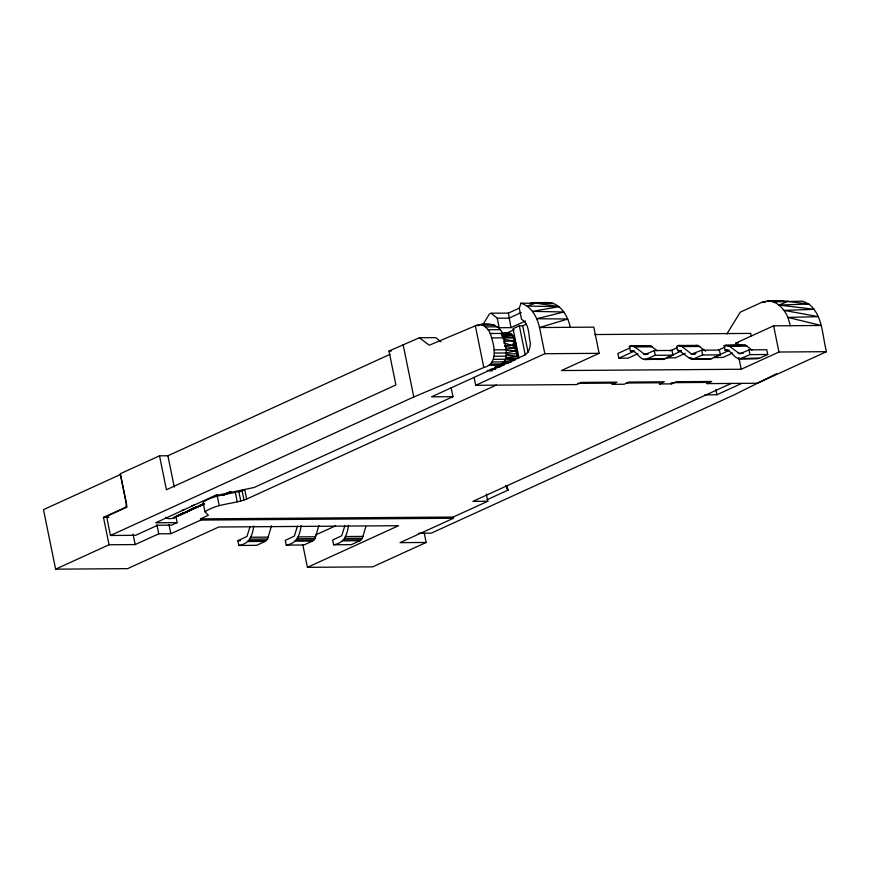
<?xml version="1.0" encoding="UTF-8"?>
<svg xmlns="http://www.w3.org/2000/svg" width="870" height="870" viewBox="0 0 870 870"><rect width="100%" height="100%" fill="white"/><g stroke="black" fill="none" stroke-linecap="round" stroke-linejoin="round"><path stroke-width="1.3" d="M159.514 455.826L120.223 473.769L126.998 507.101L108.141 515.714L107.053 518.814L110.447 535.485L413.783 396.959L483.818 367.499C497.444 364.519 494.976 347.619 491.55 337.941C490.539 330.6 483.405 321.639 475.346 325.826L429.225 345.238L419.362 337.756L388.988 351.045L395.883 384.964L166.42 489.756L159.514 455.826L167.91 455.76L389.978 354.362M451.149 387.792L452.955 396.676L431.509 396.829L500.663 365.248C509.972 359.364 505.503 346.293 503.676 337.854C502.458 325.706 489.777 321.965 479.305 324.684M165.724 517.204C166.735 519.444 173.434 518.955 174.163 517.291M250.06 526.524L246.971 536.431L237.88 540.705L238.848 545.468L256.563 545.338L265.209 541.39L267.601 538.987L271.505 525.85M238.848 545.468C249.766 543.728 252.289 535.702 253.79 525.98M297.442 526.176L294.354 536.094L285.251 540.357L286.219 545.12L303.945 544.99L312.591 541.042L314.983 538.65L318.888 525.513M286.219 545.12C297.149 543.38 299.671 535.365 301.172 525.632M344.814 525.839L341.736 535.746L332.634 540.02L333.601 544.783L351.317 544.653L359.962 540.705L362.366 538.302L365.911 526.415M333.601 544.783C344.52 543.043 347.054 535.017 348.544 525.295M570.296 327.305C568.088 317.604 563.075 307.491 553.418 303.467L520.999 303.195L519.26 308.154L521.521 319.279C529.634 323.781 528.384 335.08 530.33 342.9C530.341 347.521 528.873 352.839 524.534 355.188L491.528 370.261L487.276 370.468M174.12 517.715L203.362 504.23M482.35 325.445L489.44 313.972L491.082 313.222L508.428 313.091L519.477 308.045M726.852 333.949L740.316 312.145L761.609 302.423L767.536 300.955L783.033 300.835L808.806 304C823.042 315.397 822.139 335.624 826.5 351.676L757.346 383.257L706.984 383.616L706.744 382.43L672.608 382.68M776.649 373.643L734.617 394.632L431.27 533.147L418.611 533.245M197.283 506.699L175.381 516.736L184.059 512.789M199.719 505.59L203.362 503.915M521.228 312.537L509.004 318.126L497.248 318.202L491.082 313.222M497.248 318.202L499.195 327.729L510.94 327.642L525.404 321.041M526.241 324.184L522.707 325.793L519.346 325.815L513.061 328.686L518.977 357.787M504.991 333.884L514.126 329.708M55.615 569.165L109.044 544.761L103.476 517.378L125.487 507.33L126.574 504.23L120.517 474.476L43.5 509.646L55.615 569.165L127.607 568.643L218.772 527.013L398.58 525.708L307.425 567.338L302.814 544.718M181.874 510.505L184.32 509.385M191.65 506.035L194.097 504.915M217.478 494.377L155.676 522.794L177.121 522.631L175.914 516.682M205.005 511.799C217.565 503.382 232.997 504.306 246.645 499.065L244.709 489.549C231.05 494.78 215.629 493.866 203.069 502.273L205.005 511.799L208.343 515.301L200.481 518.89L200.72 520.086L170.857 533.723L158.742 533.81L135.165 544.576L109.044 544.761M191.302 509.059L194.934 507.417M176.588 516.019L183.885 512.68M193.629 508.232L197.283 506.557M199.708 505.448L202.144 504.328M175.403 516.889L203.384 504.089M226.494 493.518L230.148 491.854M226.428 493.768L229.702 492.126M174.033 517.813L203.852 503.915M224.645 494.682L230.931 491.767M173.815 517.889L204.581 503.85M223.035 495.421L230.844 491.844M239.815 491.778L244.709 489.549M474.085 377.395L475.694 385.301L544.848 353.72L599.125 353.329L593.797 327.142L539.52 327.533C537.203 317.354 531.657 306.479 520.999 303.195M177.121 522.631L171.618 525.143L157.633 525.252L135.622 535.3L110.447 535.485M452.955 396.676L254.138 487.472L214.607 495.878M246.645 499.065L496.291 385.073M599.125 353.329L561.4 370.555L741.218 369.25L778.933 352.024L826.5 351.676M633.523 351.045L630.38 351.067L629.412 346.303L650.803 345.89L657.252 350.73M629.978 347.924L617.885 353.448L618.853 358.212L628.183 358.146L637.851 353.731M630.38 351.067C636.394 349.707 639.113 359.538 645.192 359.56L664.604 359.005L672.988 355.188L672.021 350.425L654.294 350.556L645.072 354.59L634.687 346.934L631.37 345.76M618.853 358.212L634.578 351.034M645.192 359.56L655.262 355.308L672.988 355.188M670.096 350.893L677.36 347.587M705.603 351.175L698.175 345.542L678.752 345.423C674.348 345.423 677.534 353.22 681.406 350.371M680.742 351.241L666.235 357.864L675.555 357.798L685.234 353.383M694.51 345.825L696.468 345.292M577.854 383.365L611.98 383.115L612.23 384.312L616.939 382.158L581.497 382.408L576.788 384.562L475.694 385.301M678.872 350.392L689.257 358.038L692.574 359.212L710.29 359.082L720.36 354.84L719.392 350.077L701.677 350.208L691.596 354.112L682.069 346.597L678.752 345.423M692.574 359.212L702.645 354.971L720.36 354.84M728.277 350.349L725.134 350.382L724.166 345.618L745.557 345.205L752.017 350.044M718.685 350.001L724.732 347.239M315.756 534.898L335.439 525.915M736.422 345.673L735.889 343.052L773.604 325.826L821.171 325.478L787.894 317.419C784.338 309.1 777.291 300.922 767.536 300.955L783.033 300.835L773.517 301.868L802.651 301.15L808.806 304L779.15 305.076L787.915 301.259M725.134 350.382C731.148 349.022 733.867 358.853 739.946 358.864L759.369 358.32L767.742 354.492L766.774 349.729L749.048 349.86L739.826 353.894L729.441 346.249L726.124 345.075M728.125 350.893L713.607 357.526L722.937 357.45L732.605 353.035M626.552 383.007L659.362 382.778L659.601 383.964L664.321 381.81L628.879 382.071L624.16 384.225L612.23 384.312M659.601 383.964L671.542 383.877L676.262 381.723L711.693 381.462L706.984 383.616M739.946 358.864L750.016 354.623L767.742 354.492M731.311 383.365L472.878 501.37L487.809 501.261L486.352 494.116M487.037 499.717L507.852 490.212L507.123 486.645M704.83 394.849L716.891 394.762L741.588 383.474M200.481 518.89L453.226 517.052L487.809 501.261M453.226 517.052L453.466 518.248L400.026 542.652L426.148 542.456L424.288 533.332M426.148 542.456L372.708 566.859L307.425 567.338M187.779 510.799L195.195 507.417M186.539 511.658L202.612 504.339M226.113 493.649L229.821 491.952M559.051 306.675L535.735 303.086L527.155 306.055L559.051 306.675L532.549 311.362L563.956 311.982L536.79 318.714L567.784 319.018L539.52 327.533L544.848 353.72M545.066 303.141L547.437 302.553L553.418 303.467L531.146 302.999L533.734 303.249M506.101 352.915L516.062 350.817L517.791 358.342L505.622 358.331M505.383 349.218L514.551 348.076L516.062 350.817L505.448 350.186M505.611 357.635L517.748 356.385C515.007 345.999 517.574 328.599 501.381 333.525M503.937 361.333L514.736 360.452M761.609 302.423L765.557 302.14M774.757 301.477L778.693 301.194M498.978 366.096L501.642 365.944M502.023 335.178L512.397 334.624L501.957 334.341M500.359 364.443L504.404 364.269M503.61 341.355L513.92 340.964L516.062 350.817L514.007 337.788L502.142 336.472M500.946 333.743L509.037 333.471L501.881 333.601M506.536 354.046L517.204 353.742M531.146 302.999L547.437 302.553L533.734 302.651L535.735 303.086M503.295 338.017L514.007 337.788L514.551 348.076L504.622 346.39M495.911 367.086L499.771 367.031M501.849 333.928L510.875 333.83M494.823 367.129L498.847 367.096M482.513 325.173L494.638 325.086M476.129 325.467L478.826 325.445M485.525 326.892L497.651 326.805M488.157 329.741L500.283 329.643M490.212 333.504L502.338 333.417M594.493 334.548L750.734 333.406L751.223 335.787M419.362 337.756L435.783 337.636L440.916 341.79M491.55 337.941L503.676 337.854M735.889 343.052L738.467 343.03M504.883 345.51L512.713 345.444L514.551 348.076M633.077 346.021L650.803 345.89M680.46 345.673L698.175 345.542M727.831 345.336L745.557 345.205M678.317 345.825L694.771 345.705M724.427 345.488L742.154 345.357L737.684 345.521M629.412 346.303L631.511 346.293M724.166 345.618L728.364 345.586M634.687 346.934L652.413 346.815M682.069 346.597L699.784 346.467M729.441 346.249L747.167 346.119M493.975 349.849L506.101 349.762M388.988 351.045L391.38 351.023M630.641 350.947L633.175 350.925M678.024 350.599L680.557 350.577M725.406 350.251L729.201 350.229M677.752 350.719L680.905 350.697M494.334 353.046L506.46 352.959M643.408 353.992L647.215 353.97M690.791 353.655L695.859 353.611M738.173 353.307L743.23 353.274M644.213 354.46L648.019 354.427M691.596 354.112L694.129 354.09M692.455 354.242L694.978 354.221M494.127 356.276L506.253 356.189M493.388 359.321L505.513 359.223M689.257 358.038L691.78 358.016M646.889 359.136L664.604 359.005M694.271 358.788L711.986 358.668M741.642 358.451L759.369 358.32M643.485 359.299L662.918 359.43M690.867 358.951L700.992 358.875M738.238 358.603L757.672 358.734M492.137 361.953L504.263 361.866M490.484 364.008L502.61 363.921M488.538 365.346L500.663 365.248M497.542 366.422L501.457 366.39M495.258 367.336L497.868 367.314M490.484 369.271L495.704 369.239M489.886 370.446L492.496 370.424M489.408 370.783L492.018 370.772M103.476 517.378L108.902 517.346M200.72 520.086L453.466 518.248M250.636 537.247L268.362 537.116M298.019 536.899L315.734 536.768M345.401 536.551L363.116 536.42M249.886 539.117L267.601 538.987M297.268 538.769L314.983 538.65M344.64 538.432L362.366 538.302M237.88 540.705L240.414 540.683M248.809 540.585L266.524 540.455M296.181 540.237L313.907 540.118M343.563 539.9L361.278 539.77M247.493 541.521L265.209 541.39M294.865 541.173L312.591 541.042M342.247 540.835L359.962 540.705M503.665 361.92L511.429 361.974M501.892 335.679L513.387 335.798L517.748 356.385L506.253 355.003M497.401 366.585L499.935 366.651M500.293 364.834L504.285 364.976M505.492 359.005L514.779 359.962M502.338 362.442L508.776 363.138M779.15 305.076L814.211 309.318L784.055 310.383L818.442 316.658L787.894 317.419L790.395 325.706M708.582 358.821L710.29 359.082M503.262 339.235L513.92 340.964L512.713 345.444L503.643 342.965M505.927 485.59L507.852 490.212L506.46 485.601M506.46 485.645L507.852 490.212M514.496 343.846L517.791 358.342L513.387 335.798M773.604 325.826L778.933 352.024M749.048 349.86L750.016 354.623M738.815 357.461L741.218 369.25M715.858 389.673L716.891 394.762M701.677 350.208L702.645 354.971M671.303 382.691L671.542 383.877M654.294 350.556L655.262 355.308M522.707 325.793L528.09 352.252M519.346 325.815L525.262 354.916M510.94 327.642L508.428 313.091M475.346 325.826L483.818 367.499M403.125 344.585L413.783 396.959M242.056 490.582L243.992 500.109M238.837 491.539L240.772 501.055M235.313 492.322L237.26 501.849M217.217 495.813L219.153 505.339M167.91 455.76L174.283 487.08M168.998 524.556L170.857 533.723M156.872 524.643L158.742 533.81M133.034 534.093L135.165 544.576"/></g></svg>
